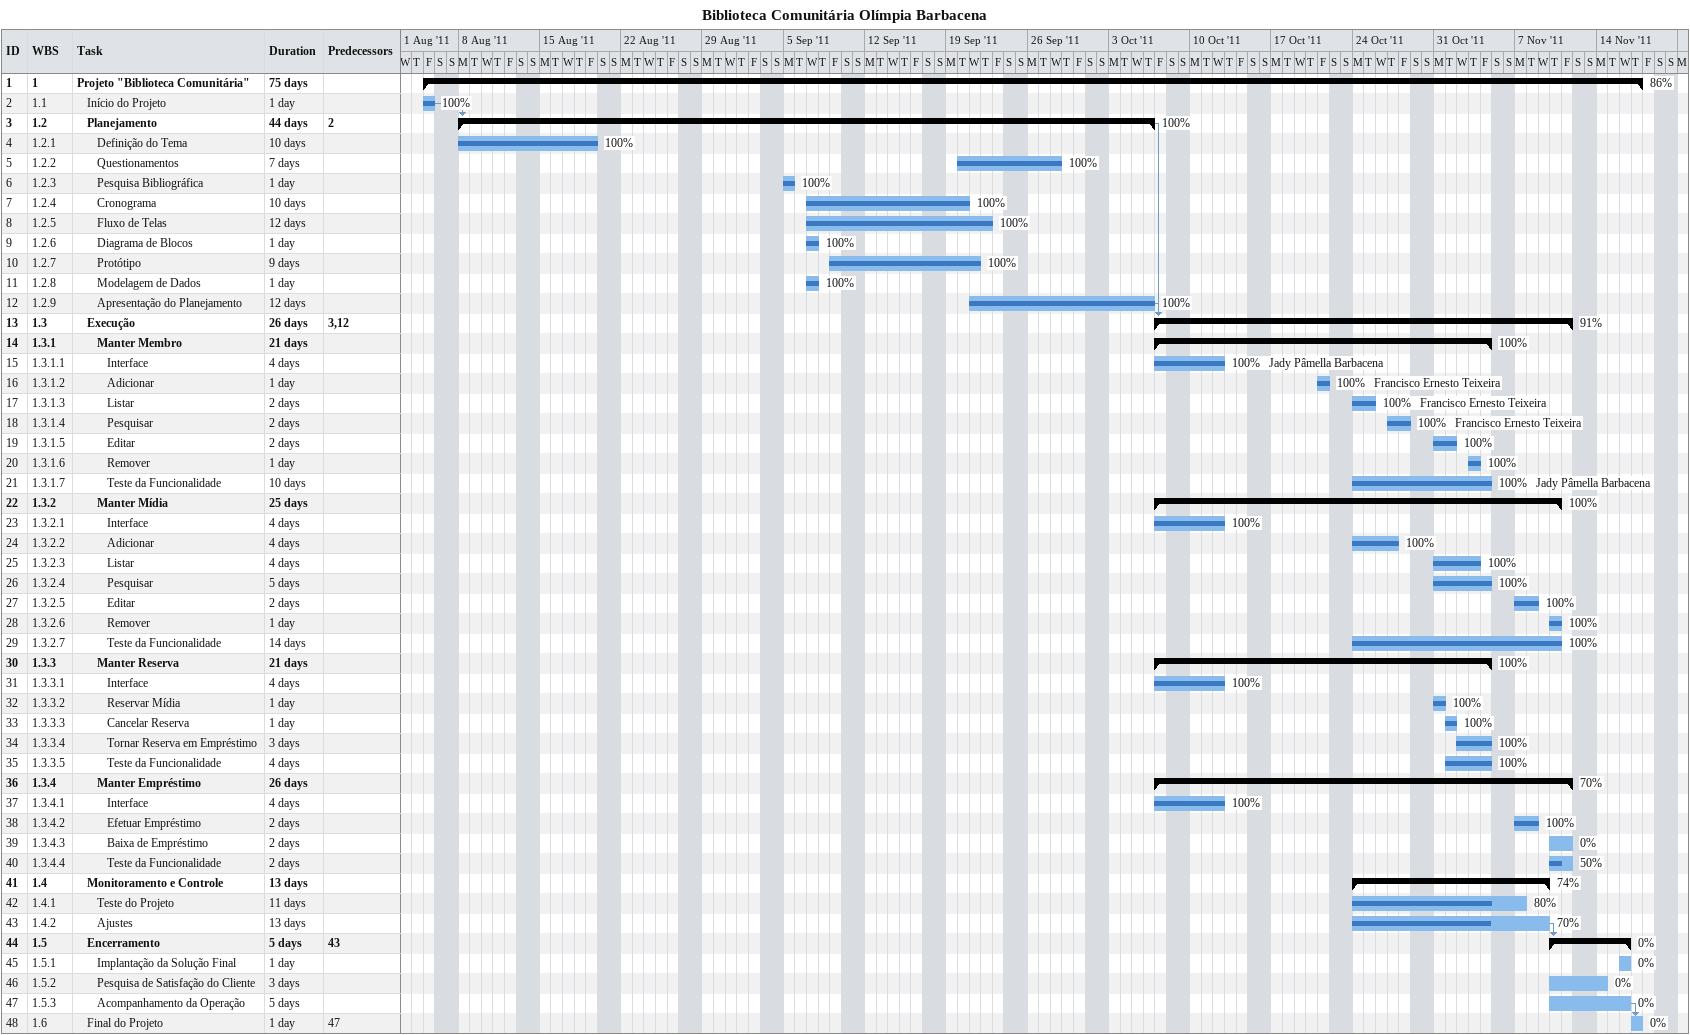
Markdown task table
Biblioteca Comunitária Olímpia Barbacena

| ID | WBS | Task | Duration | Start | Finish | Predecessors | Resources | % complete |
|---|---|---|---|---|---|---|---|---|
| 1 | 1 | **Projeto "Biblioteca Comunitária"** | 75d | 2011-08-05 | 2011-11-17 |  |  | 86 |
| 2 | 1.1 | Início do Projeto | 1d | 2011-08-05 | 2011-08-05 |  |  | 100 |
| 3 | 1.2 | **Planejamento** | 44d | 2011-08-08 | 2011-10-06 | 2 |  | 100 |
| 4 | 1.2.1 | Definição do Tema | 10d | 2011-08-08 | 2011-08-19 |  |  | 100 |
| 5 | 1.2.2 | Questionamentos | 7d | 2011-09-20 | 2011-09-28 |  |  | 100 |
| 6 | 1.2.3 | Pesquisa Bibliográfica | 1d | 2011-09-05 | 2011-09-05 |  |  | 100 |
| 7 | 1.2.4 | Cronograma | 10d | 2011-09-07 | 2011-09-20 |  |  | 100 |
| 8 | 1.2.5 | Fluxo de Telas | 12d | 2011-09-07 | 2011-09-22 |  |  | 100 |
| 9 | 1.2.6 | Diagrama de Blocos | 1d | 2011-09-07 | 2011-09-07 |  |  | 100 |
| 10 | 1.2.7 | Protótipo | 9d | 2011-09-09 | 2011-09-21 |  |  | 100 |
| 11 | 1.2.8 | Modelagem de Dados | 1d | 2011-09-07 | 2011-09-07 |  |  | 100 |
| 12 | 1.2.9 | Apresentação do Planejamento | 12d | 2011-09-21 | 2011-10-06 |  |  | 100 |
| 13 | 1.3 | **Execução** | 26d | 2011-10-07 | 2011-11-11 | 3, 12 |  | 91 |
| 14 | 1.3.1 | **Manter Membro** | 21d | 2011-10-07 | 2011-11-04 |  |  | 100 |
| 15 | 1.3.1.1 | Interface | 4d | 2011-10-07 | 2011-10-12 |  | Jady Pâmella Barbacena | 100 |
| 16 | 1.3.1.2 | Adicionar | 1d | 2011-10-21 | 2011-10-21 |  | Francisco Ernesto Teixeira | 100 |
| 17 | 1.3.1.3 | Listar | 2d | 2011-10-24 | 2011-10-25 |  | Francisco Ernesto Teixeira | 100 |
| 18 | 1.3.1.4 | Pesquisar | 2d | 2011-10-27 | 2011-10-28 |  | Francisco Ernesto Teixeira | 100 |
| 19 | 1.3.1.5 | Editar | 2d | 2011-10-31 | 2011-11-01 |  |  | 100 |
| 20 | 1.3.1.6 | Remover | 1d | 2011-11-03 | 2011-11-03 |  |  | 100 |
| 21 | 1.3.1.7 | Teste da Funcionalidade | 10d | 2011-10-24 | 2011-11-04 |  | Jady Pâmella Barbacena | 100 |
| 22 | 1.3.2 | **Manter Mídia** | 25d | 2011-10-07 | 2011-11-10 |  |  | 100 |
| 23 | 1.3.2.1 | Interface | 4d | 2011-10-07 | 2011-10-12 |  |  | 100 |
| 24 | 1.3.2.2 | Adicionar | 4d | 2011-10-24 | 2011-10-27 |  |  | 100 |
| 25 | 1.3.2.3 | Listar | 4d | 2011-10-31 | 2011-11-03 |  |  | 100 |
| 26 | 1.3.2.4 | Pesquisar | 5d | 2011-10-31 | 2011-11-04 |  |  | 100 |
| 27 | 1.3.2.5 | Editar | 2d | 2011-11-07 | 2011-11-08 |  |  | 100 |
| 28 | 1.3.2.6 | Remover | 1d | 2011-11-10 | 2011-11-10 |  |  | 100 |
| 29 | 1.3.2.7 | Teste da Funcionalidade | 14d | 2011-10-24 | 2011-11-10 |  |  | 100 |
| 30 | 1.3.3 | **Manter Reserva** | 21d | 2011-10-07 | 2011-11-04 |  |  | 100 |
| 31 | 1.3.3.1 | Interface | 4d | 2011-10-07 | 2011-10-12 |  |  | 100 |
| 32 | 1.3.3.2 | Reservar Mídia | 1d | 2011-10-31 | 2011-10-31 |  |  | 100 |
| 33 | 1.3.3.3 | Cancelar Reserva | 1d | 2011-11-01 | 2011-11-01 |  |  | 100 |
| 34 | 1.3.3.4 | Tornar Reserva em Empréstimo | 3d | 2011-11-02 | 2011-11-04 |  |  | 100 |
| 35 | 1.3.3.5 | Teste da Funcionalidade | 4d | 2011-11-01 | 2011-11-04 |  |  | 100 |
| 36 | 1.3.4 | **Manter Empréstimo** | 26d | 2011-10-07 | 2011-11-11 |  |  | 70 |
| 37 | 1.3.4.1 | Interface | 4d | 2011-10-07 | 2011-10-12 |  |  | 100 |
| 38 | 1.3.4.2 | Efetuar Empréstimo | 2d | 2011-11-07 | 2011-11-08 |  |  | 100 |
| 39 | 1.3.4.3 | Baixa de Empréstimo | 2d | 2011-11-10 | 2011-11-11 |  |  | 0 |
| 40 | 1.3.4.4 | Teste da Funcionalidade | 2d | 2011-11-10 | 2011-11-11 |  |  | 50 |
| 41 | 1.4 | **Monitoramento e Controle** | 13d | 2011-10-24 | 2011-11-09 |  |  | 74 |
| 42 | 1.4.1 | Teste do Projeto | 11d | 2011-10-24 | 2011-11-07 |  |  | 80 |
| 43 | 1.4.2 | Ajustes | 13d | 2011-10-24 | 2011-11-09 |  |  | 70 |
| 44 | 1.5 | **Encerramento** | 5d | 2011-11-10 | 2011-11-16 | 43 |  | 0 |
| 45 | 1.5.1 | Implantação da Solução Final | 1d | 2011-11-16 | 2011-11-16 |  |  | 0 |
| 46 | 1.5.2 | Pesquisa de Satisfação do Cliente | 3d | 2011-11-10 | 2011-11-14 |  |  | 0 |
| 47 | 1.5.3 | Acompanhamento da Operação | 5d | 2011-11-10 | 2011-11-16 |  |  | 0 |
| 48 | 1.6 | Final do Projeto | 1d | 2011-11-17 | 2011-11-17 | 47 |  | 0 |
